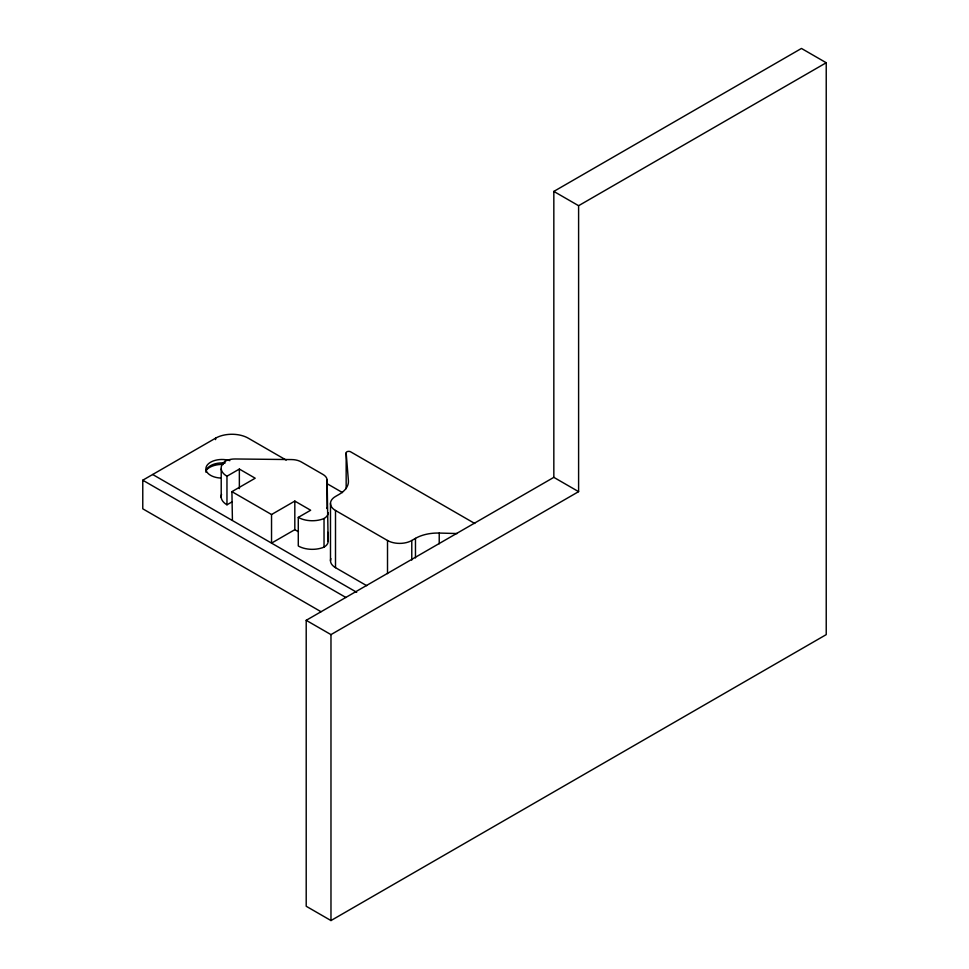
<?xml version="1.0" encoding="UTF-8"?>
<svg xmlns="http://www.w3.org/2000/svg" width="969" height="969" viewBox="0 0 969 969"><rect width="100%" height="100%" fill="white"/><g stroke="black" fill="none" stroke-linecap="round" stroke-linejoin="round"><path stroke-width="1.45" d="M330.49 560.663L330.49 503.468M553.832 477.354L553.832 191.414L801.46 48.45L826.23 62.743L826.23 634.622L330.974 920.55L306.204 906.257L306.204 620.317L553.832 477.354L578.602 491.646L578.602 205.707L826.23 62.743M321.005 611.705L142.77 508.81L142.77 480.212L215.578 438.182A23.111 13.348 0 0 1 248.27 438.182L286.206 460.093M231.918 501.942L226.964 504.801L226.964 476.215L239.355 469.069L255.198 478.214L231.918 491.646L232.415 519.953M231.918 491.646L271.538 514.527L294.818 501.082L310.661 510.239L298.282 517.385L298.282 545.983A19.84 11.458 0 0 0 324.034 547.122A14.002 8.091 0 0 0 328.14 541.259L327.11 480.043A14.002 8.091 0 0 0 323.016 474.471L301.286 461.934A14.002 8.091 0 0 0 291.645 459.572L235.152 458.979A14.002 8.091 0 0 0 224.99 461.341L224.99 463.134M298.476 531.787L294.818 529.68L271.538 543.124L271.538 514.527M474.774 523.49L350.584 451.796A2.592 1.502 0 0 0 347.701 451.481A2.592 1.502 0 0 0 346.163 452.923L348.404 480.624A31.517 18.193 0 0 1 339.198 494.335L335.504 496.467A17.163 9.908 0 0 0 335.504 510.481L387.515 540.496A17.163 9.908 0 0 0 411.777 540.496L415.471 538.364A31.517 18.193 0 0 1 439.223 533.059L457.211 533.544M306.204 620.317L330.974 634.61L578.602 491.646M553.832 191.414L578.602 205.707M326.771 483.507L342.481 492.579M330.853 558.628A17.163 9.908 0 0 0 335.504 567.664L366.706 585.676M152.678 474.495L356.677 592.277M142.77 480.212L345.909 597.485M327.861 532.356L328.14 541.259M439.223 533.059L439.223 543.779M415.471 538.364L415.471 557.926M411.777 540.496L411.777 560.058M387.515 540.496L387.515 573.612M346.163 452.923L346.163 488.667M335.504 510.481L335.504 567.664M330.974 634.61L330.974 920.55M327.11 480.043L327.11 508.64A14.002 8.091 0 0 0 327.025 507.877M328.14 512.662A14.002 8.091 0 0 1 324.034 518.524L324.034 547.122M294.818 501.082L294.818 529.68M239.355 469.069L239.355 488.63M221.211 468.984L221.211 497.582M215.578 438.182L215.578 439.611M220.351 478.032A16.11 9.302 0 0 1 206.651 465.98A16.11 9.302 0 0 1 229.835 460.65M205.912 472.206A16.11 9.302 0 0 1 224.311 463M206.143 470.316A17.442 10.078 0 0 1 223.258 464.454M324.034 518.524A19.84 11.458 0 0 1 298.282 517.385M226.964 476.215A19.84 11.458 0 0 1 224.99 461.341M226.964 504.801A19.84 11.458 0 0 1 221.55 494.444"/></g></svg>
